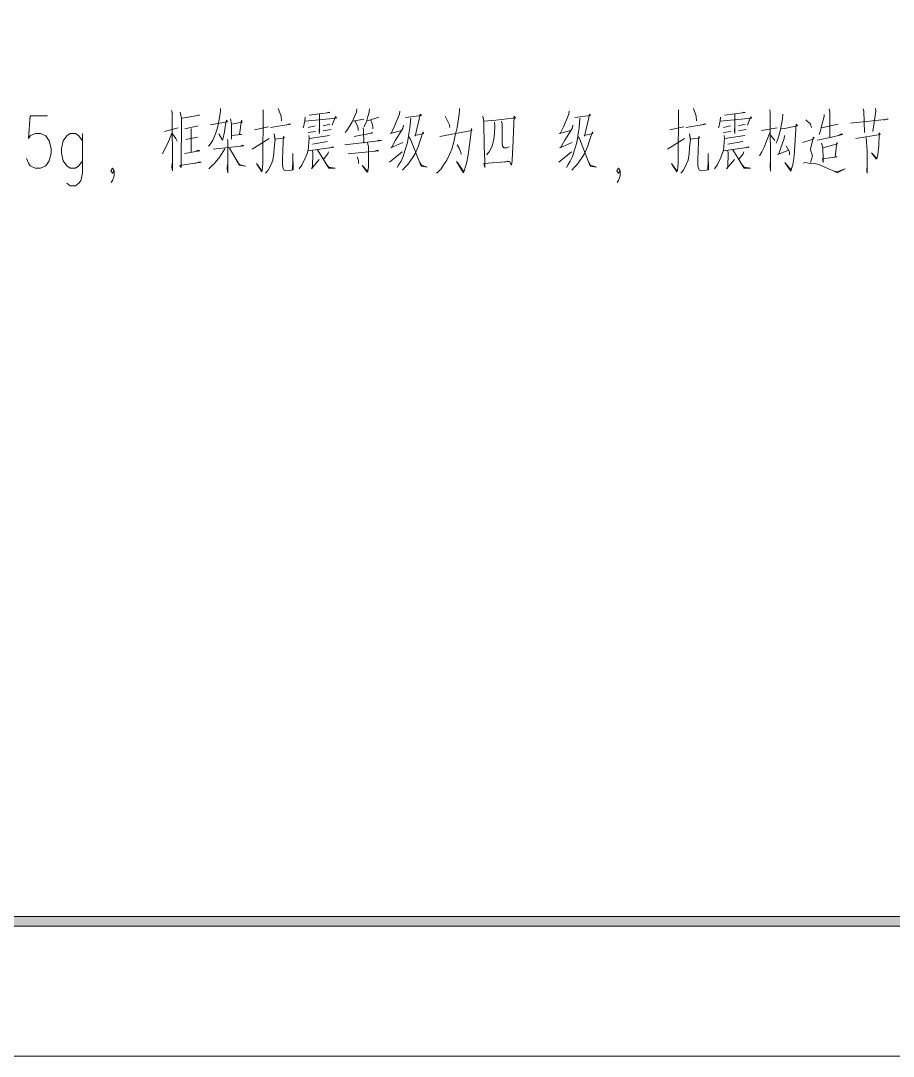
# Model space of a CAD drawing. Header units: millimetres. Extents: x 0 to 586, y 0 to 414.
# Drawn here: x 460.6 to 524.3, y 0 to 75.6 of the extents above; entities that cross this region are included whole.
import ezdxf

# ---------------------------------------------------------------- set-up
doc = ezdxf.new("R2010")
doc.units = ezdxf.units.MM

msp = doc.modelspace()

# ---------------------------------------------------------------- hatches: boundary and pattern name
h = msp.add_hatch(color=0)
h.dxf.hatch_style = 2
h.paths.add_polyline_path([(24.302861, 9.514417), (24.994306, 10.205861), (575.429944, 10.205861), (576.117861, 9.514417)])

# ---------------------------------------------------------------- linework, layer by layer
at = {"color": 0, "lineweight": 0}
for points in [[(0, 0), (585.632278, 0), (585.632278, 414.0835), (0, 414.0835)], [(24.302861, 9.514417), (24.994306, 10.205861), (575.429944, 10.205861), (576.117861, 9.514417)]]:
    msp.add_lwpolyline(points, close=True, dxfattribs=at)
for points in [[(471.554528, 69.070361), (471.632139, 68.883389), (471.607444, 68.957472), (471.632139, 64.67475), (471.579222, 64.935806), (471.607444, 65.232139)], [(472.207167, 68.957472), (472.284778, 68.512972), (472.260083, 64.897), (472.178944, 65.045167), (473.720583, 65.306222), (473.537139, 65.306222), (473.300778, 65.196861)], [(475.152861, 69.218528), (475.152861, 68.996278), (475.022333, 68.287194), (474.920028, 67.803889), (474.7895, 67.355861), (474.581361, 66.907833), (474.422611, 66.646778), (474.267389, 66.463333)], [(478.257306, 69.109167), (478.232611, 65.232139), (478.204389, 64.897), (478.179694, 64.710028), (478.155, 64.600667), (477.763417, 65.196861), (478.155, 64.67475)], [(479.354444, 69.218528), (479.562583, 68.661139), (479.587278, 68.326)], [(481.622806, 68.735222), (483.136222, 68.922194), (483.030389, 68.957472), (482.875167, 68.883389)], [(485.090611, 69.18325), (485.065917, 68.957472), (484.935389, 68.622333), (484.751944, 68.251917), (484.543806, 67.877972), (484.360361, 67.616917), (484.258056, 67.46875)], [(486.032528, 69.18325), (486.004306, 68.957472), (485.902, 68.622333), (485.796167, 68.251917), (485.690333, 68.026139), (485.640944, 67.877972)], [(488.247972, 69.031556), (488.223278, 68.809306), (487.831694, 67.877972), (487.623556, 67.429944), (487.542417, 67.394667), (488.3785, 67.616917)], [(492.604778, 69.218528), (492.604778, 68.996278), (492.498944, 68.287194), (492.421333, 67.839167), (492.290806, 67.242972), (492.160278, 66.685583), (492.02975, 66.237556), (491.874528, 65.867139), (491.666389, 65.454389), (491.454722, 65.11925), (491.246583, 64.822917), (491.01375, 64.561861), (490.907917, 64.487778)], [(500.605778, 69.031556), (500.581083, 68.809306), (500.1895, 67.877972), (499.981361, 67.429944), (499.90375, 67.394667), (500.736306, 67.616917)], [(508.578556, 69.109167), (508.553861, 65.232139), (508.525639, 64.897), (508.500944, 64.710028), (508.472722, 64.600667), (508.084667, 65.196861), (508.472722, 64.67475)], [(509.675694, 69.218528), (509.883833, 68.661139), (509.908528, 68.326)], [(511.944056, 68.735222), (513.457472, 68.922194), (513.351639, 68.957472), (513.196417, 68.883389)], [(515.256639, 69.109167), (515.281333, 68.922194), (515.309556, 64.635944), (515.281333, 64.971083), (515.309556, 65.532)], [(519.585222, 69.18325), (519.638139, 68.957472), (519.638139, 67.877972), (519.638139, 67.133611)], [(522.06525, 69.18325), (522.114639, 69.031556), (522.167556, 67.46875)], [(522.975417, 69.218528), (523.003639, 69.031556), (522.767278, 67.542833)], [(462.516361, 68.67525), (461.242833, 68.67525), (461.115833, 67.034833), (461.242833, 67.218278), (461.623833, 67.398194), (462.004833, 67.398194), (462.389361, 67.218278), (462.643361, 66.854917), (462.770361, 66.308111), (462.770361, 65.94475), (462.643361, 65.397944), (462.389361, 65.034583), (462.004833, 64.851139), (461.623833, 64.851139), (461.242833, 65.034583), (461.115833, 65.2145), (460.988833, 65.577861)], [(472.337694, 68.512972), (473.61475, 68.735222), (473.508917, 68.735222), (473.276083, 68.661139)], [(474.397917, 68.026139), (475.650278, 68.251917), (475.572667, 68.361278), (475.51975, 68.026139), (475.442139, 67.504028), (475.361, 67.168889), (475.311611, 66.985444), (475.283389, 66.907833), (475.022333, 67.355861)], [(475.883111, 68.474167), (475.936028, 68.064944), (475.936028, 66.985444), (475.936028, 67.242972), (476.666278, 67.320583), (476.53575, 67.320583), (476.666278, 68.361278), (476.719194, 68.213111), (475.936028, 68.064944)], [(478.804111, 67.839167), (480.268139, 68.064944), (480.162306, 68.100222), (480.007083, 68.026139)], [(481.337056, 68.587056), (481.308833, 68.326), (481.255917, 68.100222), (481.231222, 67.952056), (481.178306, 67.803889)], [(481.308833, 68.287194), (483.605417, 68.512972), (483.5525, 68.622333), (483.291444, 67.990861)], [(482.37775, 68.809306), (482.37775, 67.394667), (482.353056, 67.616917), (482.37775, 67.877972)], [(484.780167, 68.287194), (485.612722, 68.435361)], [(484.988306, 68.287194), (485.17175, 67.877972), (485.196444, 67.765083), (485.196444, 67.616917)], [(485.873778, 68.326), (486.709861, 68.587056)], [(486.110139, 68.361278), (486.240667, 68.026139), (486.265361, 67.877972), (486.265361, 67.729806)], [(489.031139, 68.512972), (488.978222, 67.803889), (488.900611, 67.355861), (488.823, 66.872556), (488.745389, 66.572694), (488.614861, 66.128194), (488.484333, 65.715444), (488.325583, 65.380306), (488.170361, 65.11925), (488.039833, 64.897)], [(488.66425, 68.54825), (489.814306, 68.696417), (489.733167, 68.809306), (489.655556, 68.435361), (489.369806, 67.207694), (489.345111, 67.242972), (489.969528, 67.394667), (489.944833, 67.504028), (489.839, 67.242972), (489.708472, 66.798472), (489.606167, 66.498611), (489.500333, 66.237556), (489.369806, 65.941222), (489.214583, 65.680167), (489.002917, 65.380306), (488.823, 65.11925), (488.639556, 64.935806), (488.431417, 64.710028)], [(491.899222, 67.839167), (491.874528, 68.026139), (491.560556, 68.661139)], [(494.298111, 68.661139), (494.37925, 68.251917), (494.37925, 68.139028), (494.403944, 66.537417), (494.403944, 66.463333), (494.456861, 65.345028), (494.456861, 64.897), (494.37925, 65.196861), (496.231333, 65.345028), (496.1255, 65.380306), (495.889139, 65.306222)], [(496.256028, 65.345028), (496.386556, 65.083972), (496.439472, 65.419111), (496.464167, 65.9765), (496.517083, 66.83375), (496.517083, 66.946639), (496.541778, 67.542833), (496.594694, 68.661139), (496.672306, 68.512972), (496.492389, 68.512972), (495.240028, 68.361278), (494.37925, 68.287194)], [(495.158889, 68.213111), (495.187111, 67.916778), (495.158889, 67.394667), (495.1095, 66.985444), (495.003667, 66.572694), (494.897833, 66.311639), (494.770833, 66.050583), (494.559167, 65.828333)], [(495.656306, 68.287194), (495.709222, 68.064944), (495.709222, 67.581639), (495.709222, 67.020722), (495.709222, 66.685583), (495.733917, 66.463333), (495.83975, 66.350444), (496.019667, 66.350444), (496.231333, 66.424528)], [(501.388944, 68.512972), (501.336028, 67.803889), (501.258417, 67.355861), (501.180806, 66.872556), (501.103194, 66.572694), (500.972667, 66.128194), (500.842139, 65.715444), (500.686917, 65.380306), (500.528167, 65.11925), (500.397639, 64.897)], [(501.025583, 68.54825), (502.172111, 68.696417), (502.0945, 68.809306), (502.016889, 68.435361), (501.727611, 67.207694), (501.702917, 67.242972), (502.327333, 67.394667), (502.302639, 67.504028), (502.196806, 67.242972), (502.066278, 66.798472), (501.963972, 66.498611), (501.858139, 66.237556), (501.727611, 65.941222), (501.572389, 65.680167), (501.36425, 65.380306), (501.180806, 65.11925), (500.997361, 64.935806), (500.789222, 64.710028)], [(509.125361, 67.839167), (510.585861, 68.064944), (510.483556, 68.100222), (510.324806, 68.026139)], [(511.658306, 68.587056), (511.630083, 68.326), (511.577167, 68.100222), (511.552472, 67.952056), (511.499556, 67.803889)], [(511.630083, 68.287194), (513.926667, 68.512972), (513.87375, 68.622333), (513.612694, 67.990861)], [(512.699, 68.809306), (512.699, 67.394667), (512.674306, 67.616917), (512.699, 67.877972)], [(516.195028, 68.809306), (516.170333, 68.474167), (516.0645, 67.803889), (515.962194, 67.394667), (515.831667, 66.985444), (515.725833, 66.685583)], [(517.891889, 68.400083), (518.230556, 68.064944), (518.308167, 67.839167)], [(519.221861, 68.774028), (519.221861, 68.622333), (519.038417, 67.916778), (518.960806, 67.581639), (518.854972, 67.320583)], [(523.578667, 68.361278), (523.836194, 68.474167), (523.889111, 68.435361), (521.151556, 68.139028)], [(465.063417, 66.854917), (464.809417, 67.218278), (464.555417, 67.398194), (464.170889, 67.398194), (463.916889, 67.218278), (463.662889, 66.854917), (463.535889, 66.308111), (463.535889, 65.94475), (463.662889, 65.397944), (463.916889, 65.034583), (464.170889, 64.851139), (464.555417, 64.851139), (464.809417, 65.034583), (465.063417, 65.397944)], [(465.063417, 67.398194), (465.063417, 64.487778), (464.936417, 63.940972), (464.809417, 63.757528), (464.555417, 63.577611), (464.170889, 63.577611), (463.916889, 63.757528)], [(471.607444, 67.46875), (471.318167, 66.724389), (471.110028, 66.311639), (470.901889, 65.902417)], [(472.048417, 67.803889), (471.057111, 67.542833)], [(471.632139, 67.355861), (471.893194, 67.020722), (471.970806, 66.83375)], [(472.545833, 67.729806), (473.508917, 67.952056)], [(472.990333, 67.765083), (472.990333, 66.015306)], [(477.632889, 67.655722), (478.648889, 67.877972)], [(478.44075, 64.487778), (478.624194, 64.710028), (478.832333, 65.11925), (478.962861, 65.454389), (479.040472, 65.941222), (479.065167, 66.311639), (479.118083, 66.759667), (479.146306, 66.985444), (479.065167, 67.355861), (479.118083, 66.985444), (479.717806, 67.059528), (479.795417, 67.094806), (479.746028, 67.168889), (479.717806, 66.759667), (479.693111, 66.163472), (479.664889, 65.454389), (479.664889, 65.11925), (479.693111, 64.897), (479.770722, 64.748833), (479.925944, 64.67475), (480.292833, 64.710028), (480.448056, 64.748833), (480.423361, 65.941222)], [(482.067306, 67.952056), (481.545194, 67.839167)], [(481.545194, 67.46875), (482.092, 67.542833)], [(483.136222, 68.064944), (482.638806, 67.952056)], [(482.638806, 67.581639), (483.213833, 67.691)], [(484.910694, 67.168889), (486.265361, 67.429944), (486.18775, 67.429944), (486.110139, 67.394667)], [(485.559806, 67.803889), (485.588028, 67.616917), (485.612722, 66.685583)], [(488.509028, 67.990861), (488.456111, 67.765083), (487.934, 66.907833), (487.64825, 66.38925), (487.570639, 66.350444), (488.456111, 66.724389)], [(492.368417, 65.345028), (492.837611, 64.600667), (492.890528, 64.523056), (493.098667, 65.196861), (493.229194, 65.828333), (493.335028, 66.572694), (493.412639, 67.320583), (493.465556, 67.765083), (493.49025, 67.616917), (491.168972, 67.168889)], [(500.866833, 67.990861), (500.813917, 67.765083), (500.295333, 66.907833), (500.006056, 66.38925), (499.928444, 66.350444), (500.813917, 66.724389)], [(507.954139, 67.655722), (508.970139, 67.877972)], [(508.762, 64.487778), (508.945444, 64.710028), (509.153583, 65.11925), (509.284111, 65.454389), (509.361722, 65.941222), (509.386417, 66.311639), (509.439333, 66.759667), (509.464028, 66.985444), (509.386417, 67.355861), (509.439333, 66.985444), (510.039056, 67.059528), (510.116667, 67.094806), (510.067278, 67.168889), (510.039056, 66.759667), (510.014361, 66.163472), (509.986139, 65.454389), (509.986139, 65.11925), (510.014361, 64.897), (510.091972, 64.748833), (510.247194, 64.67475), (510.614083, 64.710028), (510.769306, 64.748833), (510.744611, 65.941222)], [(512.388556, 67.952056), (511.866444, 67.839167)], [(511.866444, 67.46875), (512.41325, 67.542833)], [(513.457472, 68.064944), (512.960056, 67.952056)], [(512.960056, 67.581639), (513.535083, 67.691)], [(515.281333, 67.504028), (515.020278, 66.83375), (514.840361, 66.38925), (514.681611, 66.050583), (514.498167, 65.75425)], [(514.656917, 67.616917), (515.77875, 67.803889)], [(516.0645, 67.765083), (516.195028, 67.729806), (517.263944, 67.952056), (517.186333, 68.064944), (517.161639, 67.803889), (517.161639, 67.729806), (517.055806, 66.128194), (517.055806, 66.050583), (517.002889, 65.567278), (516.925278, 65.11925), (516.847667, 64.822917), (516.79475, 64.635944), (516.35025, 65.270944), (516.822972, 64.710028), (516.872361, 64.935806)], [(518.724444, 66.907833), (519.662833, 67.094806), (520.551833, 67.320583), (520.498917, 67.355861), (520.237861, 67.242972)], [(519.038417, 67.803889), (520.237861, 68.064944)], [(521.543139, 67.020722), (523.317611, 67.320583), (523.236472, 67.429944), (523.236472, 67.320583), (523.211778, 66.498611), (523.134167, 65.867139), (523.056556, 65.532), (523.028333, 65.532), (522.689667, 65.9765), (523.056556, 65.567278)], [(472.623444, 66.946639), (473.459528, 67.133611)], [(475.650278, 66.946639), (475.674972, 66.83375), (475.674972, 66.724389), (475.674972, 64.523056), (475.622056, 64.822917), (475.650278, 65.11925)], [(477.449444, 66.237556), (478.701806, 67.020722)], [(481.598111, 67.242972), (481.622806, 67.059528), (481.598111, 66.759667), (481.569889, 66.424528), (481.545194, 66.163472), (481.439361, 65.867139), (481.337056, 65.567278), (481.206528, 65.345028), (481.076, 65.083972), (480.892556, 64.822917)], [(481.6475, 67.020722), (483.108, 67.242972)], [(482.952778, 66.798472), (481.859167, 66.6115)], [(484.229833, 66.572694), (486.893306, 66.872556), (486.787472, 66.907833), (486.63225, 66.872556)], [(485.873778, 66.724389), (485.951389, 66.424528), (485.951389, 65.009889), (485.926694, 64.748833), (485.902, 64.635944), (485.849083, 64.561861), (485.482194, 65.045167), (485.873778, 64.635944), (485.926694, 64.784111)], [(488.872389, 67.168889), (489.002917, 67.020722), (489.786083, 65.009889), (490.230583, 64.935806), (489.814306, 65.083972), (489.708472, 65.270944)], [(492.421333, 66.572694), (492.576556, 66.311639), (492.682389, 66.015306), (492.707083, 65.867139)], [(501.233722, 67.168889), (501.36425, 67.020722), (502.147417, 65.009889), (502.588389, 64.935806), (502.172111, 65.083972), (502.066278, 65.270944)], [(507.770694, 66.237556), (509.023056, 67.020722)], [(511.915833, 67.242972), (511.944056, 67.059528), (511.915833, 66.759667), (511.891139, 66.424528), (511.866444, 66.163472), (511.760611, 65.867139), (511.658306, 65.567278), (511.527778, 65.345028), (511.39725, 65.083972), (511.213806, 64.822917)], [(511.96875, 67.020722), (513.42925, 67.242972)], [(513.274028, 66.798472), (512.176889, 66.6115)], [(515.33425, 67.242972), (515.62, 66.872556)], [(516.325556, 67.242972), (516.300861, 67.020722), (516.039806, 66.276361), (515.909278, 65.902417), (515.831667, 65.867139), (516.611306, 66.163472)], [(517.655528, 66.724389), (518.414, 66.985444), (518.414, 67.133611), (518.491611, 67.059528), (518.414, 67.020722), (518.230556, 66.276361), (518.25525, 66.089389), (518.332861, 65.902417), (518.361083, 65.75425), (518.230556, 65.270944)], [(519.038417, 66.685583), (519.116028, 66.350444), (519.14425, 65.567278), (519.14425, 65.270944), (519.091333, 65.532), (520.16025, 65.680167), (520.029722, 65.680167), (520.135556, 66.724389), (520.184944, 66.646778), (519.116028, 66.350444)], [(522.298083, 67.094806), (522.351, 66.128194), (522.351, 65.345028), (522.351, 64.67475), (522.351, 64.487778), (522.326306, 64.67475), (522.351, 65.083972)], [(472.521139, 65.941222), (473.639444, 66.128194), (473.537139, 66.163472), (473.353694, 66.089389)], [(475.466833, 66.276361), (475.103472, 65.680167), (474.761278, 65.270944), (474.736583, 65.232139), (474.528444, 65.045167), (474.292083, 64.822917)], [(474.606056, 66.237556), (476.849722, 66.498611), (476.743889, 66.537417), (476.613361, 66.463333)], [(475.8055, 66.311639), (476.53575, 65.083972), (476.98025, 65.009889), (476.927333, 65.009889), (476.53575, 65.11925), (476.327611, 65.380306)], [(481.545194, 66.128194), (483.421972, 66.38925), (483.344361, 66.424528), (483.136222, 66.350444)], [(481.859167, 66.128194), (481.883861, 65.9765), (481.859167, 64.935806), (481.778028, 64.822917), (482.353056, 65.493194)], [(482.222528, 66.202278), (483.058611, 64.858194), (483.527806, 64.858194), (483.058611, 64.935806), (482.82225, 65.232139)], [(483.030389, 66.050583), (482.977472, 65.902417), (482.691722, 65.532)], [(484.466194, 65.902417), (486.709861, 66.128194), (486.579333, 66.163472), (486.420583, 66.089389)], [(487.493028, 65.306222), (488.403194, 66.050583)], [(499.850833, 65.306222), (500.764528, 66.050583)], [(511.866444, 66.128194), (513.743222, 66.38925), (513.665611, 66.424528), (513.457472, 66.350444)], [(512.176889, 66.128194), (512.205111, 65.9765), (512.176889, 64.935806), (512.099278, 64.822917), (512.674306, 65.493194)], [(512.543778, 66.202278), (513.379861, 64.858194), (513.849056, 64.858194), (513.379861, 64.935806), (513.1435, 65.232139)], [(513.351639, 66.050583), (513.298722, 65.902417), (513.012972, 65.532)], [(516.456083, 66.498611), (516.692444, 66.050583), (516.692444, 65.828333)], [(480.395139, 64.748833), (480.423361, 65.454389)], [(485.118833, 65.680167), (485.221139, 65.419111), (485.221139, 65.196861)], [(492.446028, 65.270944), (492.91875, 64.600667), (492.890528, 64.600667)], [(510.716389, 64.748833), (510.744611, 65.454389)], [(517.68375, 65.232139), (517.863667, 65.270944), (518.071806, 65.232139), (518.516306, 65.196861), (518.830278, 65.11925), (519.168944, 64.971083), (519.585222, 64.784111), (519.952111, 64.635944), (520.16025, 64.523056), (520.759972, 64.822917), (520.16025, 64.600667), (519.8745, 64.67475)], [(467.155389, 63.8175), (467.261222, 63.965667), (467.39175, 64.300806), (467.39175, 64.67475), (467.261222, 64.858194), (467.130694, 64.67475), (467.261222, 64.487778), (467.39175, 64.67475)], [(504.101806, 63.8175), (504.207639, 63.965667), (504.338167, 64.300806), (504.338167, 64.67475), (504.207639, 64.858194), (504.077111, 64.67475), (504.207639, 64.487778), (504.338167, 64.67475)]]:
    msp.add_lwpolyline(points, dxfattribs=at)

doc.saveas('drawing.dxf')
